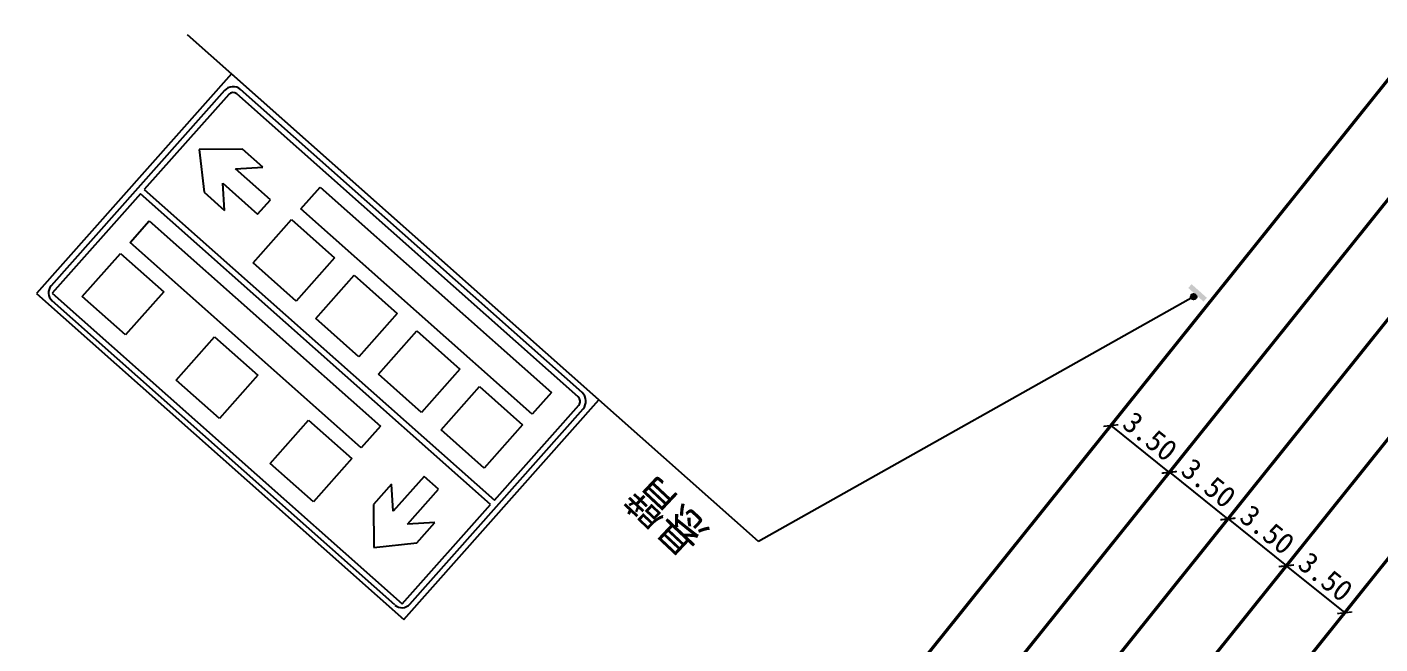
# Model space of a CAD drawing. Header units: millimetres. Extents: x 67532 to 67858, y 50657 to 50929.
# Drawn here: x 67684.3 to 67747.5, y 50834.2 to 50863.1 of the extents above; entities that cross this region are included whole.
import ezdxf

# ---------------------------------------------------------------- set-up
doc = ezdxf.new("R2010")
doc.units = ezdxf.units.MM
doc.linetypes.add('JTSS01', pattern=[6, 2, -4])
doc.layers.add('@-交通标志', color=7, linetype='Continuous')
doc.layers.add('@-标注', color=7, linetype='Continuous')
doc.layers.add('@-道路标线', color=7, linetype='Continuous', lineweight=0)
doc.styles.add('--黑体', font='simhei.ttf')
doc.styles.add('-黑体', font='simhei.ttf', dxfattribs={"width": 0.8})
doc.dimstyles.new('标志标注', dxfattribs={"dimtxt": 1, "dimasz": 0.5, "dimexe": 0, "dimexo": 0, "dimgap": 0.25, "dimtad": 1, "dimzin": 0, "dimdsep": 46, "dimtxsty": '--黑体', "dimblk": 'ARCHTICK', "dimcen": 0.09, "dimadec": 0, "dimazin": 0, "dimtfac": 1, "dimtix": 1, "dimtmove": 1, "dimatfit": 0, "dimfxl": 1, "dimtolj": 1, "dimtzin": 0, "dimarcsym": 0})

# ---------------------------------------------------------------- blocks, each defined once
blk = doc.blocks.new('A$C1B03350C')
at = {"layer": '@-交通标志'}
for p, q in [((23.222, 14.754), (0.296, 13.712)), ((23.846, 1.042), (23.222, 14.754)), ((22.706, 14.234), (0.858, 13.241)), ((1.076, 13.521), (22.464, 14.493)), ((22.987, 8.03), (22.706, 14.234)), ((23.539, 1.839), (22.986, 14.016)), ((0.296, 13.712), (0.919, 0)), ((18.897, 13.25), (21.595, 13.372)), ((21.595, 13.372), (21.717, 10.675)), ((0.599, 12.999), (1.152, 0.821)), ((0.858, 13.241), (1.14, 7.037)), ((7.166, 12.717), (9.863, 12.839)), ((7.288, 10.019), (7.166, 12.717)), ((9.863, 12.839), (9.985, 10.142)), ((13.032, 12.983), (15.729, 13.106)), ((13.154, 10.286), (13.032, 12.983)), ((15.729, 13.106), (15.851, 10.409)), ((19.02, 10.552), (18.897, 13.25)), ((3.647, 12.283), (2.367, 10.724)), ((5.064, 10.846), (3.647, 12.283)), ((5.122, 9.575), (5.064, 10.846)), ((2.367, 10.724), (2.425, 9.452)), ((2.425, 9.452), (3.283, 10.392)), ((3.283, 10.392), (3.382, 8.217)), ((4.182, 10.433), (5.122, 9.575)), ((4.281, 8.258), (4.182, 10.433)), ((9.985, 10.142), (7.288, 10.019)), ((15.851, 10.409), (13.154, 10.286)), ((21.717, 10.675), (19.02, 10.552)), ((7.319, 9.345), (21.748, 10.001)), ((21.748, 10.001), (21.809, 8.652)), ((7.38, 7.996), (7.319, 9.345)), ((3.382, 8.217), (4.281, 8.258)), ((21.809, 8.652), (7.38, 7.996)), ((1.14, 7.037), (22.987, 8.03)), ((23, 7.76), (1.152, 6.768)), ((23.269, 1.826), (23, 7.76)), ((1.152, 6.768), (1.422, 0.834)), ((10.36, 6.375), (13.057, 6.498)), ((10.482, 3.678), (10.36, 6.375)), ((13.057, 6.498), (13.179, 3.8)), ((14.271, 6.553), (16.968, 6.675)), ((14.393, 3.856), (14.271, 6.553)), ((16.968, 6.675), (17.09, 3.978)), ((2.538, 6.02), (5.235, 6.142)), ((2.66, 3.322), (2.538, 6.02)), ((5.235, 6.142), (5.357, 3.445)), ((6.449, 6.197), (9.146, 6.32)), ((6.571, 3.5), (6.449, 6.197)), ((9.146, 6.32), (9.268, 3.623)), ((20.907, 5.908), (19.635, 5.851)), ((19.635, 5.851), (20.575, 4.992)), ((22.466, 4.628), (20.907, 5.908)), ((20.575, 4.992), (18.4, 4.893)), ((18.4, 4.893), (18.44, 3.994)), ((21.029, 3.211), (22.466, 4.628)), ((13.179, 3.8), (10.482, 3.678)), ((17.09, 3.978), (14.393, 3.856)), ((18.44, 3.994), (20.616, 4.093)), ((20.616, 4.093), (19.758, 3.153)), ((5.357, 3.445), (2.66, 3.322)), ((2.686, 2.648), (17.121, 3.304)), ((9.268, 3.623), (6.571, 3.5)), ((17.121, 3.304), (17.182, 1.955)), ((19.758, 3.153), (21.029, 3.211)), ((2.748, 1.299), (2.686, 2.648)), ((17.182, 1.955), (2.748, 1.299)), ((1.704, 0.576), (23.012, 1.544)), ((1.716, 0.306), (23.024, 1.275)), ((0.919, 0), (23.846, 1.042))]:
    blk.add_line(p, q, dxfattribs=at)
for centre, start, end in [((22.486, 13.993), 2.60162, 92.60162), ((1.098, 13.022), 92.60162, 182.60162)]:
    blk.add_arc(centre, 0.5, start, end, dxfattribs=at)
for centre, major_axis, start_param, end_param in [((23, 1.814), (0.191, 0.191), 3.972398, 5.543194), ((23, 1.814), (-0.382, 0.382), 2.401601, 3.972398), ((1.692, 0.846), (-0.382, 0.382), 0.830805, 2.401601), ((1.692, 0.846), (0.191, 0.191), 2.401601, 3.972398)]:
    blk.add_ellipse(centre, major_axis=major_axis, ratio=1, start_param=start_param, end_param=end_param, dxfattribs=at)
blk = doc.blocks.new('A$C4D7F043C')
at = {"layer": '@-交通标志', "linetype": 'ByBlock', "lineweight": -3}
for points in [[(0.132, 0, 1), (-0.132, 0, 1)], [(0.459, -0.375), (0.46, -0.139), (-0.496, -0.137), (-0.497, -0.373)]]:
    blk.add_hatch(color=14, dxfattribs=at).paths.add_polyline_path(points)
at = {"layer": '@-交通标志', "color": 14}
blk.add_circle((0, 0), 0.132, dxfattribs=at)
blk = doc.blocks.new('_ARCHTICK')
at = {"color": 0, "linetype": 'ByBlock', "const_width": 0.15}
blk.add_lwpolyline([(-0.5, -0.5), (0.5, 0.5)], dxfattribs=at)
blk = doc.blocks.new('*D30')
at = {"layer": '@-道路标线', "color": 0, "lineweight": -2, "transparency": 16777216}
for p, q in [((67733.963, 50843.266), (67734.905, 50844.441)), ((67734.905, 50844.441), (67737.635, 50842.251)), ((67736.693, 50841.076), (67737.635, 50842.251))]:
    blk.add_line(p, q, dxfattribs=at)
at = {"layer": 'Defpoints', "color": 0, "transparency": 16777216}
for p in [(67733.963, 50843.266), (67737.635, 50842.251), (67736.693, 50841.076)]:
    blk.add_point(p, dxfattribs=at)
at = {"layer": '@-道路标线', "color": 0, "lineweight": -2, "transparency": 16777216, "xscale": 0.5, "yscale": 0.5, "zscale": 0.5}
for p, rotation in [((67734.905, 50844.441), 141.2806203995398), ((67737.635, 50842.251), 321.2806203995398)]:
    blk.add_blockref('_ARCHTICK', p, dxfattribs=dict(at, rotation=rotation))
at = {"layer": '@-道路标线', "color": 0, "transparency": 16777216, "insert": (67736.743, 50843.935), "char_height": 1, "attachment_point": 5, "rotation": 321.28062, "style": '--黑体'}
blk.add_mtext('\\A1;3.50', dxfattribs=at)
blk = doc.blocks.new('*D31')
at = {"layer": '@-标注', "color": 0, "lineweight": -2, "transparency": 16777216}
for p, q in [((67737.635, 50842.251), (67737.642, 50842.26)), ((67737.642, 50842.26), (67740.373, 50840.071)), ((67740.366, 50840.062), (67740.373, 50840.071))]:
    blk.add_line(p, q, dxfattribs=at)
at = {"layer": 'Defpoints', "color": 0, "transparency": 16777216}
for p in [(67737.635, 50842.251), (67740.366, 50840.062), (67740.373, 50840.071)]:
    blk.add_point(p, dxfattribs=at)
at = {"layer": '@-标注', "color": 0, "lineweight": -2, "transparency": 16777216, "xscale": 0.5, "yscale": 0.5, "zscale": 0.5}
for p, rotation in [((67737.642, 50842.26), 141.2806203994837), ((67740.373, 50840.071), 321.2806203994837)]:
    blk.add_blockref('_ARCHTICK', p, dxfattribs=dict(at, rotation=rotation))
at = {"layer": '@-标注', "color": 0, "transparency": 16777216, "insert": (67739.48, 50841.755), "char_height": 1, "attachment_point": 5, "rotation": 321.28062, "style": '--黑体'}
blk.add_mtext('\\A1;3.50', dxfattribs=at)
blk = doc.blocks.new('*D32')
at = {"layer": '@-标注', "color": 0, "lineweight": -2, "transparency": 16777216}
for p, q in [((67740.373, 50840.071), (67740.383, 50840.083)), ((67740.383, 50840.083), (67743.113, 50837.893)), ((67743.104, 50837.881), (67743.113, 50837.893))]:
    blk.add_line(p, q, dxfattribs=at)
at = {"layer": 'Defpoints', "color": 0, "transparency": 16777216}
for p in [(67740.373, 50840.071), (67743.104, 50837.881), (67743.113, 50837.893)]:
    blk.add_point(p, dxfattribs=at)
at = {"layer": '@-标注', "color": 0, "lineweight": -2, "transparency": 16777216, "xscale": 0.5, "yscale": 0.5, "zscale": 0.5}
for p, rotation in [((67740.383, 50840.083), 141.2806203995398), ((67743.113, 50837.893), 321.2806203995398)]:
    blk.add_blockref('_ARCHTICK', p, dxfattribs=dict(at, rotation=rotation))
at = {"layer": '@-标注', "color": 0, "transparency": 16777216, "insert": (67742.221, 50839.578), "char_height": 1, "attachment_point": 5, "rotation": 321.28062, "style": '--黑体'}
blk.add_mtext('\\A1;3.50', dxfattribs=at)
blk = doc.blocks.new('*D33')
at = {"layer": '@-标注', "color": 0, "lineweight": -2, "transparency": 16777216}
for p, q in [((67743.104, 50837.881), (67743.106, 50837.884)), ((67743.106, 50837.884), (67745.837, 50835.695)), ((67745.835, 50835.692), (67745.837, 50835.695))]:
    blk.add_line(p, q, dxfattribs=at)
at = {"layer": 'Defpoints', "color": 0, "transparency": 16777216}
for p in [(67743.104, 50837.881), (67745.835, 50835.692), (67745.837, 50835.695)]:
    blk.add_point(p, dxfattribs=at)
at = {"layer": '@-标注', "color": 0, "lineweight": -2, "transparency": 16777216, "xscale": 0.5, "yscale": 0.5, "zscale": 0.5}
for p, rotation in [((67743.106, 50837.884), 141.2806203995766), ((67745.837, 50835.695), 321.2806203995766)]:
    blk.add_blockref('_ARCHTICK', p, dxfattribs=dict(at, rotation=rotation))
at = {"layer": '@-标注', "color": 0, "transparency": 16777216, "insert": (67744.944, 50837.379), "char_height": 1, "attachment_point": 5, "rotation": 321.28062, "style": '--黑体'}
blk.add_mtext('\\A1;3.50', dxfattribs=at)

msp = doc.modelspace()

# ---------------------------------------------------------------- linework, layer by layer
at = {"layer": '@-交通标志', "lineweight": 0, "ltscale": 0.5}
msp.add_line((67710.977, 50845.646), (67718.435, 50839.029), dxfattribs=at)
at = {"layer": '@-交通标志'}
for points in [[(67718.435, 50839.029), (67691.755, 50862.701)], [(67738.776, 50850.46), (67718.435, 50839.029)]]:
    msp.add_lwpolyline(points, dxfattribs=at)
at = {"layer": '@-道路标线', "color": 7, "linetype": 'Continuous', "const_width": 0.15, "flags": 128}
for points in [[(67710.863, 50814.453), (67780.581, 50901.415)], [(67716.325, 50810.074), (67786.043, 50897.036)], [(67721.786, 50805.696), (67791.504, 50892.658)]]:
    msp.add_lwpolyline(points, dxfattribs=at)
at = {"layer": '@-道路标线', "color": 7, "linetype": 'JTSS01', "const_width": 0.15, "flags": 128}
for points in [[(67713.594, 50812.263), (67783.312, 50899.225)], [(67719.055, 50807.885), (67788.773, 50894.847)]]:
    msp.add_lwpolyline(points, dxfattribs=at)

# ---------------------------------------------------------------- block references
at = {"layer": '@-交通标志'}
for name, p, rotation in [('A$C1B03350C', (67711.636, 50845.005), 135.8173993187276), ('A$C4D7F043C', (67738.776, 50850.46), 138.4190204599319)]:
    msp.add_blockref(name, p, dxfattribs=dict(at, rotation=rotation))

# ---------------------------------------------------------------- texts
at = {"layer": '@-交通标志', "style": '-黑体', "width": 0.8}
msp.add_text('悬臂', height=1.8, rotation=136.84082, dxfattribs=at).set_placement((67716.207, 50839.514))

# ---------------------------------------------------------------- dimensions: what is measured, and where the dimension line sits
at = {"layer": '@-标注'}
for p1, p2, distance, picture, middle in [((67737.635, 50842.251), (67740.366, 50840.062), 0.011, '*D31', (67739.48, 50841.755)), ((67740.373, 50840.071), (67743.104, 50837.881), 0.015, '*D32', (67742.221, 50839.578)), ((67743.104, 50837.881), (67745.835, 50835.692), 0.003, '*D33', (67744.944, 50837.379))]:
    dim = msp.add_aligned_dim(p1=p1, p2=p2, distance=distance, dimstyle='标志标注', dxfattribs=at)
    dim.commit()
    dim.dimension.update_dxf_attribs({"geometry": picture, "text_midpoint": middle})
at = {"layer": '@-道路标线', "color": 7}
dim = msp.add_aligned_dim(p1=(67733.963, 50843.266), p2=(67736.693, 50841.076), distance=1.506, dimstyle='标志标注', dxfattribs=at)
dim.commit()
dim.dimension.update_dxf_attribs({"geometry": '*D30', "text_midpoint": (67736.743, 50843.935)})

doc.saveas('drawing.dxf')
